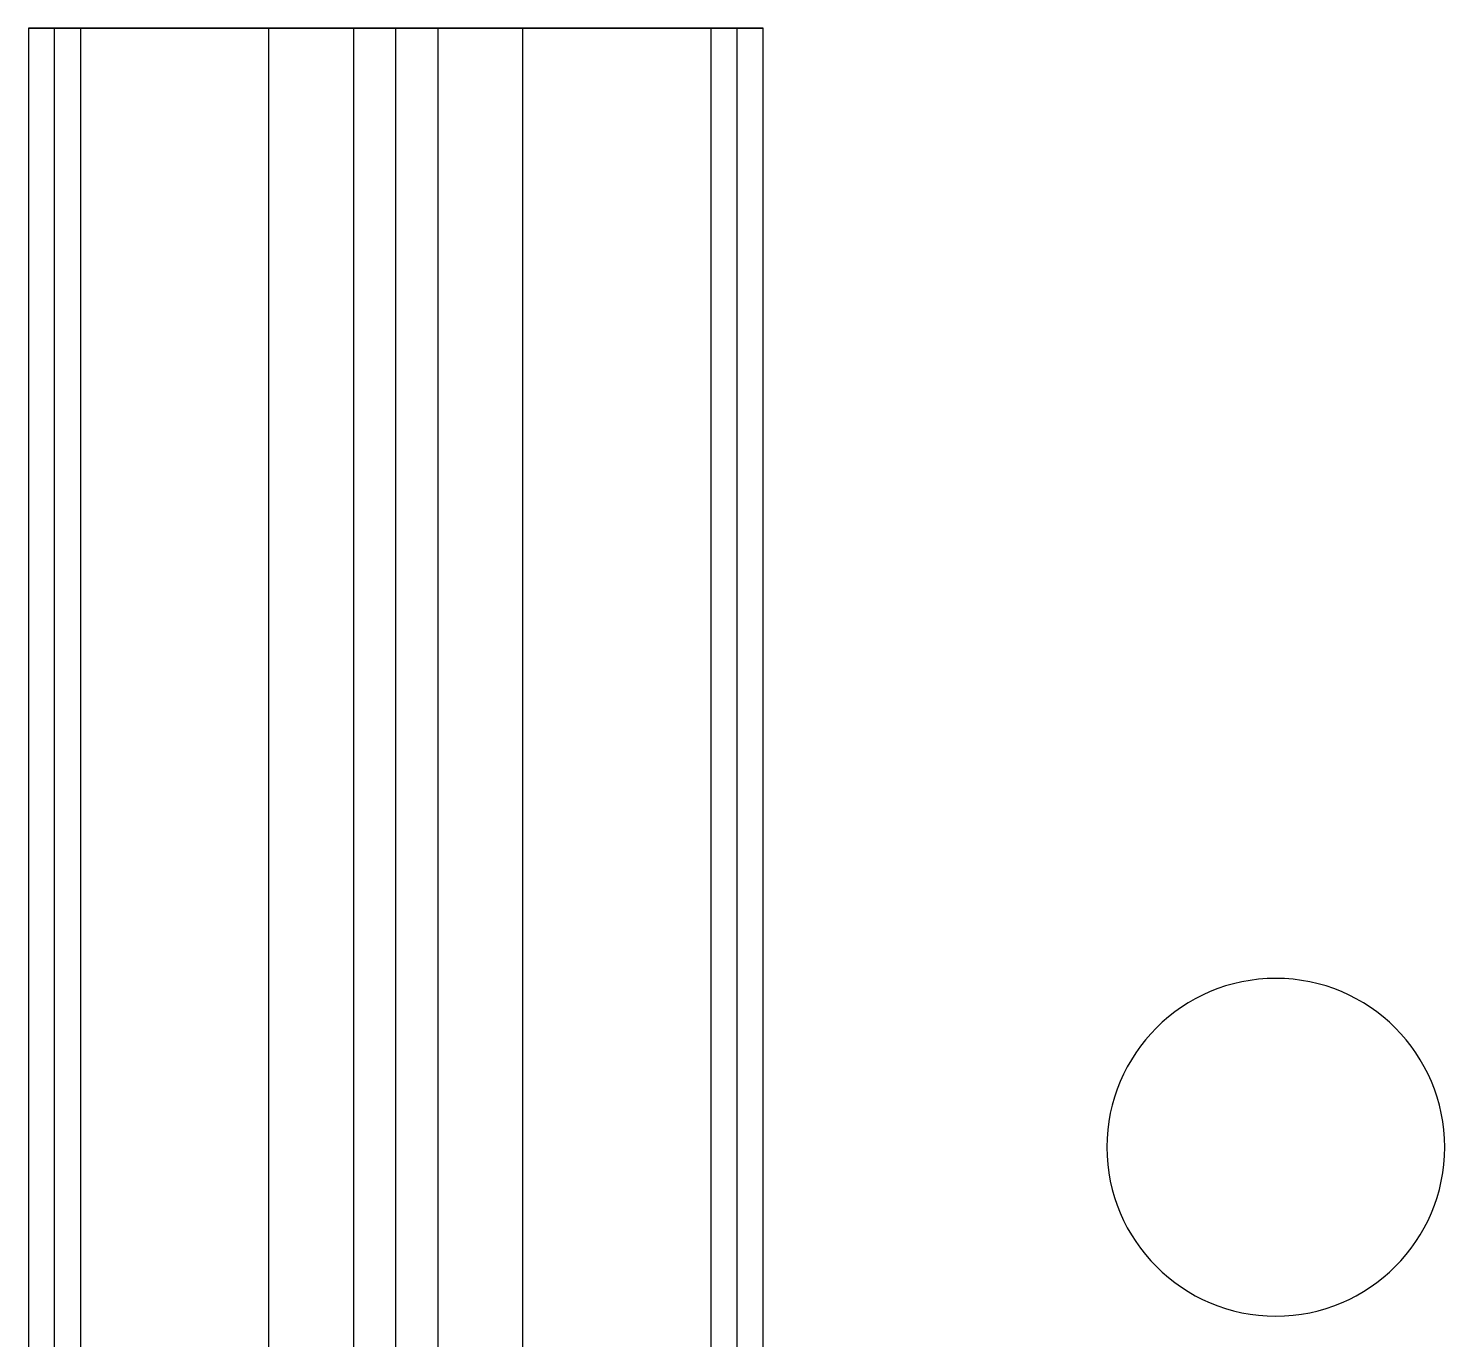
# Model space of a CAD drawing. Header units: inches. Extents: x -936 to 127, y -932 to 840.
# Drawn here: x -936 to 127, y -144 to 840 of the extents above; entities that cross this region are included whole.
import ezdxf

# ---------------------------------------------------------------- set-up
doc = ezdxf.new("R2010")
doc.units = ezdxf.units.IN
doc.header["$MEASUREMENT"] = 0

# ---------------------------------------------------------------- blocks, each defined once
blk = doc.blocks.new('A$C220E3DB9')
at = {"linetype": 'Continuous', "extrusion": (2.43682e-22, 1, 5.22872e-06)}
for p, q in [((108.2, 1574.8), (108.2, 86.6)), ((127.9, 1574.8), (108.2, 1574.8)), ((127.9, 106.3), (127.9, 1574.8)), ((147.6, 1574.8), (127.9, 1574.8)), ((147.6, 106.3), (147.6, 1574.8)), ((288.3, 1574.8), (288.3, 137.2)), ((352.3, 1574.8), (288.3, 1574.8)), ((352.3, 214.6), (352.3, 1574.8)), ((383.8, 214.6), (383.8, 1574.8)), ((479.2, 1574.8), (415.3, 1574.8)), ((415.3, 1574.8), (415.3, 214.6)), ((479.2, 137.2), (479.2, 1574.8)), ((639.7, 1574.8), (620, 1574.8)), ((620, 1574.8), (620, 106.3)), ((659.4, 1574.8), (639.7, 1574.8)), ((639.7, 1574.8), (639.7, 106.3)), ((659.4, 86.6), (659.4, 1574.8))]:
    blk.add_line(p, q, dxfattribs=at)
at = {"linetype": 'Continuous', "extrusion": (-1.16136e-21, 1.74608e-11, -1)}
blk.add_ellipse((383.8, 1574.8), major_axis=(-275.6, 0), ratio=0.000005, start_param=0.00003, end_param=1.570796, dxfattribs=at)
at = {"linetype": 'Continuous'}
for major_axis, start_param, end_param in [((275.6, 0), 0.00003, 3.141563), ((-255.9, 0), -1.570796, -0.000032), ((-236.2, 0), -1.570796, -0.000035), ((95.4, 0), 0.000086, 3.141506), ((-31.5, 0), -1.570796, -0.000261), ((31.5, 0), 0.000261, 1.570796), ((255.9, 0), 0.000032, 1.570796), ((236.2, 0), 0.000035, 1.570796)]:
    blk.add_ellipse((383.8, 1574.8), major_axis=major_axis, ratio=0.000005, start_param=start_param, end_param=end_param, dxfattribs=at)
at = {"linetype": 'Continuous', "extrusion": (-1.32577e-21, -1.28839e-11, -1)}
blk.add_ellipse((383.8, 1574.8), major_axis=(-255.9, 0), ratio=0.000005, start_param=0.000032, end_param=3.14156, dxfattribs=at)
at = {"linetype": 'Continuous', "extrusion": (-1.39484e-21, -2.264e-12, -1)}
blk.add_ellipse((383.8, 1574.8), major_axis=(-236.2, 0), ratio=0.000005, start_param=0.000035, end_param=3.141558, dxfattribs=at)
at = {"linetype": 'Continuous', "extrusion": (-2.57056e-21, 1.50333e-11, -1)}
blk.add_ellipse((383.8, 1574.8), major_axis=(-95.4, 0), ratio=0.000005, start_param=0.000086, end_param=1.570796, dxfattribs=at)
at = {"linetype": 'Continuous', "extrusion": (7.55568e-21, 6.18218e-12, -1)}
blk.add_ellipse((383.8, 1574.8), major_axis=(-31.5, 0), ratio=0.000005, start_param=0.000261, end_param=3.141331, dxfattribs=at)
at = {"linetype": 'Continuous', "extrusion": (1.83338e-32, 1.50556e-11, -1)}
blk.add_ellipse((383.8, 1574.8), major_axis=(95.4, 0), ratio=0.000005, start_param=-1.570796, end_param=-0.000086, dxfattribs=at)
at = {"linetype": 'Continuous', "extrusion": (4.15852e-32, 1.74641e-11, -1)}
blk.add_ellipse((383.8, 1574.8), major_axis=(275.6, 0), ratio=0.000005, start_param=-1.570796, end_param=-0.00003, dxfattribs=at)
at = {"linetype": 'Continuous', "extrusion": (3.87307e-32, -1.28802e-11, -1)}
blk.add_ellipse((383.8, 1574.8), major_axis=(255.9, 0), ratio=0.000005, start_param=-1.570796, end_param=-0.000032, dxfattribs=at)

msp = doc.modelspace()

# ---------------------------------------------------------------- linework, layer by layer
for start, end in [(90, 270), (270, 90)]:
    msp.add_arc((0, 0), 126.7, start, end)

# ---------------------------------------------------------------- block references
msp.add_blockref('A$C220E3DB9', (-1043.9, -735.2))

doc.saveas('drawing.dxf')
